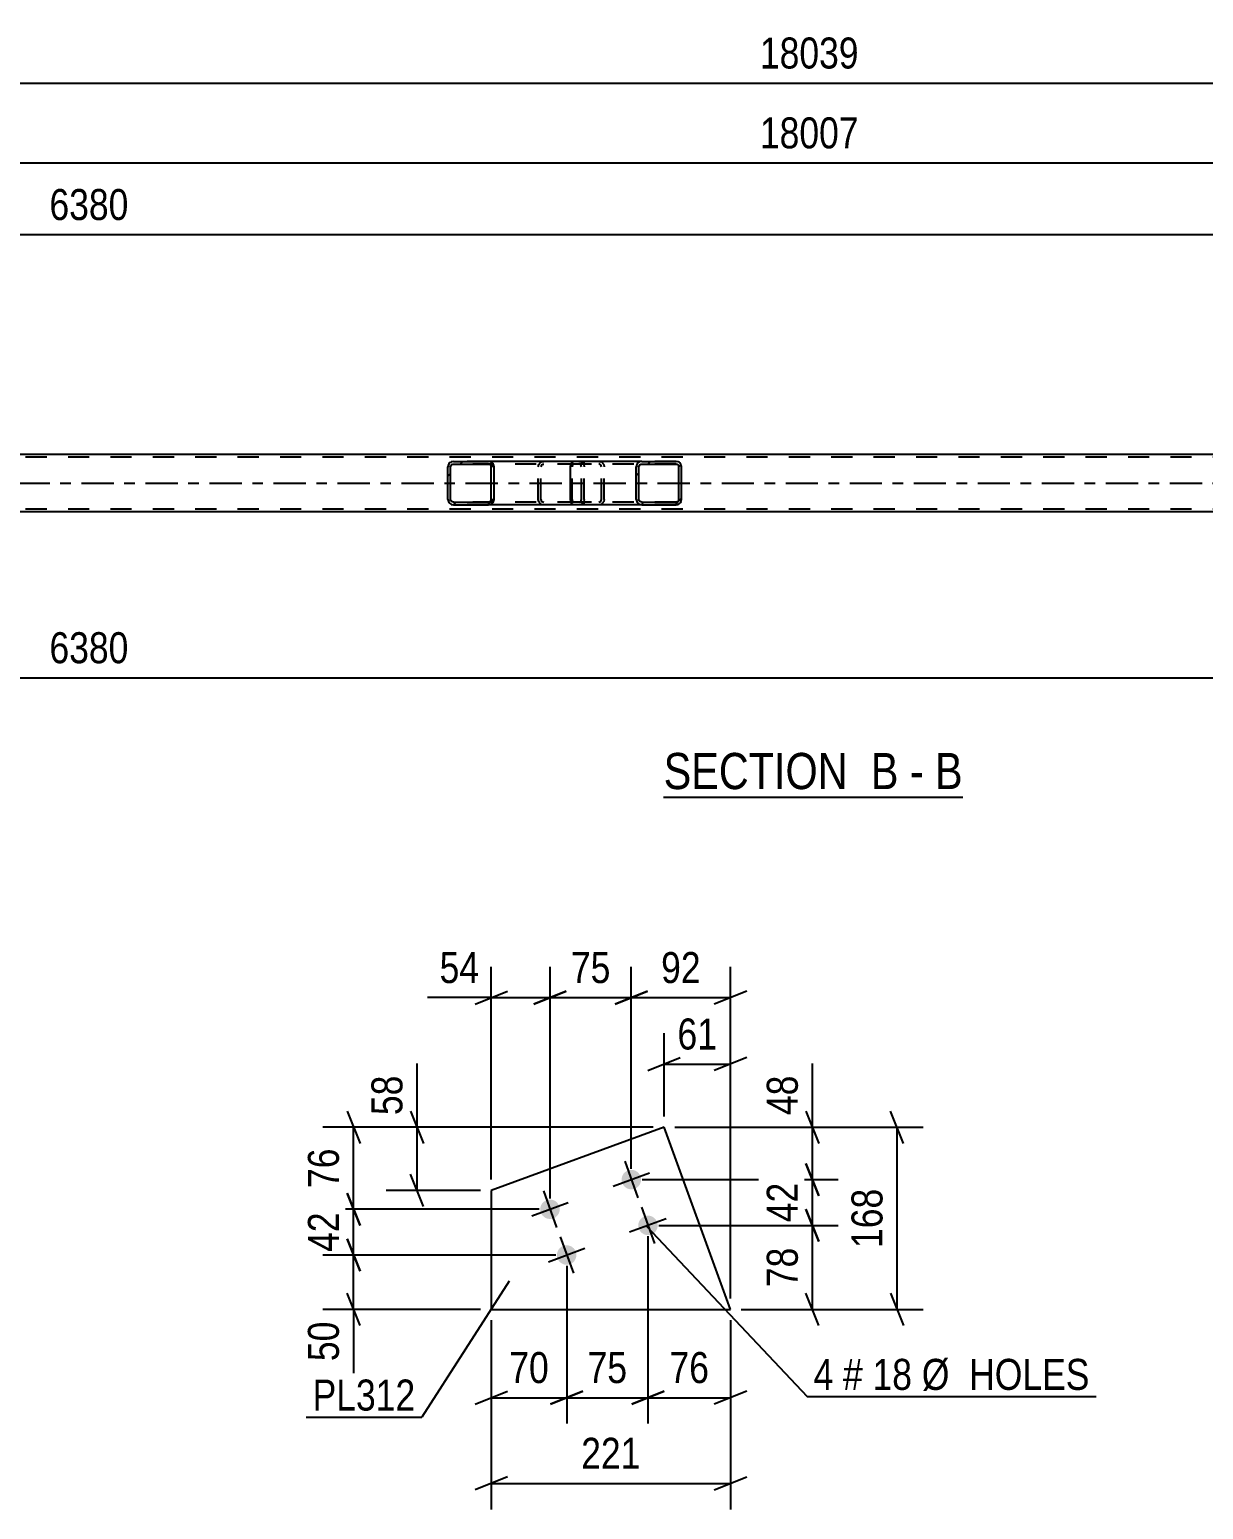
# Model space of a CAD drawing. Header units: millimetres. Extents: x 0 to 841, y 0 to 594.
# Drawn here: x 366.6 to 475.1, y 131.4 to 268.1 of the extents above; entities that cross this region are included whole.
import ezdxf

# ---------------------------------------------------------------- set-up
doc = ezdxf.new("R2010")
doc.units = ezdxf.units.MM
doc.linetypes.add('DXK_LINE_DOT2', pattern=[3.9198, 1.9599, -1.9599])
doc.linetypes.add('DXK_LINE_DOT3', pattern=[5.9187, 2.979, -0.9799, 0.9799, -0.9799])
doc.styles.add('Arial Narrow', font='ARIALN.TTF', dxfattribs={"height": 0.2})

# ---------------------------------------------------------------- blocks, each defined once
blk = doc.blocks.new('Unknown-318887337-12 - 2764')
at = {"color": 6, "linetype": 'Continuous'}
blk.add_line((425.18, 197.17), (452.83, 197.17), dxfattribs=at)
at = {"color": 0, "linetype": 'Continuous'}
for points in [[(443.29, 197.92), (443.29, 201.42), (425.18, 201.42), (425.18, 197.92)], [(446.9, 197.92), (446.9, 201.42), (444.34, 201.42), (444.34, 197.92)], [(449.22, 197.92), (449.22, 201.42), (447.95, 201.42), (447.95, 197.92)], [(452.83, 197.92), (452.83, 201.42), (450.27, 201.42), (450.27, 197.92)]]:
    blk.add_wipeout(points, dxfattribs=at)
at = {"color": 7, "linetype": 'Continuous', "style": 'Arial Narrow'}
for s, p in [('SECTION ', (425.18, 197.92)), ('B', (444.34, 197.92)), ('B', (450.27, 197.92)), ('-', (447.95, 197.92))]:
    blk.add_text(s, height=3.34, dxfattribs=at).set_placement(p)
blk = doc.blocks.new('Part-318887337-12047 - 12046')
at = {"color": 2, "linetype": 'Continuous'}
for p, q in [((425.22, 166.67), (409.25, 160.84)), ((431.36, 149.85), (425.22, 166.67)), ((409.25, 160.84), (409.25, 149.85)), ((409.25, 149.85), (431.36, 149.85))]:
    blk.add_line(p, q, dxfattribs=at)
blk = doc.blocks.new('Bolt-318887337-12048 - 12046')
at = {"linetype": 'Continuous'}
for points in [[(423.04, 162.15, -1), (421.35, 161.53, -1)], [(415.52, 159.41, -1), (413.83, 158.79, -1)], [(424.58, 157.92, -1), (422.89, 157.3, -1)], [(417.06, 155.18, -1), (415.37, 154.56, -1)]]:
    blk.add_hatch(color=1, dxfattribs=at).paths.add_polyline_path(points)
at = {"color": 1, "linetype": 'Continuous'}
for p, q in [((421.58, 163.53), (422.81, 160.15)), ((420.5, 161.22), (423.88, 162.46)), ((414.06, 160.79), (415.29, 157.41)), ((412.99, 158.48), (416.37, 159.71)), ((423.12, 159.3), (424.35, 155.92)), ((422.04, 157), (425.43, 158.23)), ((415.6, 156.56), (416.84, 153.18)), ((414.53, 154.25), (417.91, 155.49))]:
    blk.add_line(p, q, dxfattribs=at)
blk = doc.blocks.new('Part-318887337-2854 - 2764')
at = {"linetype": 'Continuous'}
h = blk.add_hatch(dxfattribs=at)
h.set_pattern_fill('', scale=0.7, style=0, pattern_type=0)
h.set_pattern_definition([(45, (409.4562, 227.8962), (-1.57154, 1.57154), [])])
h.paths.add_polyline_path([(409.5, 227.71), (409.46, 227.9), (409.35, 228.05), (409.18, 228.16), (408.98, 228.19), (405.75, 228.19), (405.55, 228.16), (405.39, 228.05), (405.28, 227.9), (405.24, 227.71), (405.24, 224.67), (405.28, 224.49), (405.39, 224.33), (405.55, 224.23), (405.75, 224.19), (408.98, 224.19), (409.18, 224.23), (409.35, 224.33), (409.46, 224.49), (409.5, 224.67)])
h.paths.add_polyline_path([(409.22, 224.58), (409.16, 224.5), (409.08, 224.45), (408.98, 224.43), (405.75, 224.43), (405.65, 224.45), (405.57, 224.5), (405.51, 224.58), (405.49, 224.67), (405.49, 227.71), (405.51, 227.8), (405.57, 227.88), (405.65, 227.93), (405.75, 227.95), (408.98, 227.95), (409.08, 227.93), (409.16, 227.88), (409.22, 227.8), (409.24, 227.71), (409.24, 224.67)])
at = {"color": 2, "linetype": 'Continuous'}
for p, q in [((405.28, 227.9), (405.24, 227.71)), ((405.24, 224.67), (405.24, 227.71)), ((405.49, 227.71), (405.51, 227.8)), ((405.49, 224.67), (405.49, 227.71)), ((405.51, 227.8), (405.57, 227.88)), ((405.75, 228.19), (405.55, 228.16)), ((405.57, 227.88), (405.65, 227.93)), ((405.65, 227.93), (405.75, 227.95)), ((405.75, 228.19), (408.98, 228.19)), ((405.75, 227.95), (408.98, 227.95)), ((416.85, 228.19), (408.98, 228.19)), ((409.18, 228.16), (408.98, 228.19)), ((408.98, 227.95), (409.08, 227.93)), ((409.08, 227.93), (409.16, 227.88)), ((409.16, 227.88), (409.22, 227.8)), ((409.22, 227.8), (409.24, 227.71)), ((409.24, 224.67), (409.24, 227.71)), ((409.5, 227.71), (409.46, 227.9)), ((409.5, 224.67), (409.5, 227.71)), ((405.24, 224.67), (405.28, 224.49)), ((405.51, 224.58), (405.49, 224.67)), ((405.57, 224.5), (405.51, 224.58)), ((405.65, 224.45), (405.57, 224.5)), ((405.75, 224.43), (405.65, 224.45)), ((405.75, 224.43), (408.98, 224.43)), ((409.08, 224.45), (408.98, 224.43)), ((409.16, 224.5), (409.08, 224.45)), ((409.22, 224.58), (409.16, 224.5)), ((409.24, 224.67), (409.22, 224.58)), ((409.46, 224.49), (409.5, 224.67)), ((405.55, 224.23), (405.75, 224.19)), ((405.75, 224.19), (408.98, 224.19)), ((408.98, 224.19), (409.18, 224.23)), ((416.85, 224.19), (408.98, 224.19))]:
    blk.add_line(p, q, dxfattribs=at)
at = {"color": 7, "linetype": 'DXK_LINE_DOT2'}
for p, q in [((408.98, 228.19), (405.75, 228.19)), ((417.33, 227.95), (405.75, 227.95)), ((413.59, 227.71), (413.63, 227.9)), ((413.59, 224.67), (413.59, 227.71)), ((413.86, 227.8), (413.84, 227.71)), ((413.84, 224.67), (413.84, 227.71)), ((413.92, 227.88), (413.86, 227.8)), ((413.9, 228.16), (414.1, 228.19)), ((413.92, 227.88), (413.94, 227.9)), ((413.94, 227.9), (414, 227.93)), ((414, 227.93), (414.1, 227.95)), ((417.33, 228.19), (416.85, 228.19)), ((417.33, 228.19), (417.53, 228.16)), ((417.43, 227.93), (417.33, 227.95)), ((417.51, 227.88), (417.43, 227.93)), ((417.57, 227.8), (417.51, 227.88)), ((417.59, 227.71), (417.57, 227.8)), ((417.59, 224.67), (417.59, 227.71)), ((417.81, 227.9), (417.84, 227.71)), ((417.84, 224.67), (417.84, 227.71)), ((417.33, 224.43), (405.75, 224.43)), ((413.63, 224.49), (413.59, 224.67)), ((413.84, 224.67), (413.86, 224.58)), ((413.86, 224.58), (413.92, 224.5)), ((413.92, 224.5), (414, 224.45)), ((414, 224.45), (414.1, 224.43)), ((417.33, 224.43), (417.43, 224.45)), ((417.43, 224.45), (417.51, 224.5)), ((417.51, 224.5), (417.57, 224.58)), ((417.57, 224.58), (417.59, 224.67)), ((417.84, 224.67), (417.81, 224.49)), ((408.98, 224.19), (405.75, 224.19)), ((414.1, 224.19), (413.9, 224.23)), ((417.33, 224.19), (416.85, 224.19)), ((417.53, 224.23), (417.33, 224.19))]:
    blk.add_line(p, q, dxfattribs=at)
at = {"color": 2, "linetype": 'Continuous'}
for centre, start, end in [((405.73, 227.69), 110.7584, 155.6801), ((409, 227.69), 24.32, 69.2417), ((405.73, 224.69), 204.32, 249.2417), ((409, 224.69), 290.7584, 335.6801)]:
    blk.add_arc(centre, 0.496, start, end, dxfattribs=at)
at = {"color": 7, "linetype": 'DXK_LINE_DOT2'}
for centre, start, end in [((414.08, 227.69), 110.7584, 155.6801), ((417.35, 227.69), 24.32, 69.2417), ((414.08, 224.69), 204.32, 249.2417), ((417.35, 224.69), 290.7584, 335.6801)]:
    blk.add_arc(centre, 0.496, start, end, dxfattribs=at)
blk = doc.blocks.new('Part-318887337-2993 - 2764')
at = {"color": 2, "linetype": 'Continuous'}
for p, q in [((767.98, 228.83), (99.1, 228.83)), ((498.86, 223.55), (249.65, 223.55))]:
    blk.add_line(p, q, dxfattribs=at)
at = {"color": 7, "linetype": 'DXK_LINE_DOT2'}
for p, q in [((767.98, 228.59), (99.1, 228.59)), ((767.98, 223.79), (99.1, 223.79))]:
    blk.add_line(p, q, dxfattribs=at)
at = {"color": 7, "linetype": 'DXK_LINE_DOT3'}
blk.add_line((99.1, 226.19), (767.98, 226.19), dxfattribs=at)
blk = doc.blocks.new('Part-318887337-2994 - 2764')
at = {"linetype": 'Continuous'}
h = blk.add_hatch(dxfattribs=at)
h.set_pattern_fill('', scale=0.7, style=0, pattern_type=0)
h.set_pattern_definition([(45, (426.801, 227.8962), (-1.57154, 1.57154), [])])
h.paths.add_polyline_path([(426.84, 227.71), (426.8, 227.9), (426.69, 228.05), (426.53, 228.16), (426.34, 228.19), (423.15, 228.19), (422.96, 228.16), (422.8, 228.05), (422.69, 227.9), (422.65, 227.71), (422.65, 224.67), (422.69, 224.49), (422.8, 224.33), (422.96, 224.23), (423.15, 224.19), (426.34, 224.19), (426.53, 224.23), (426.69, 224.33), (426.8, 224.49), (426.84, 224.67)])
h.paths.add_polyline_path([(426.57, 224.58), (426.51, 224.5), (426.43, 224.45), (426.34, 224.43), (423.15, 224.43), (423.06, 224.45), (422.97, 224.5), (422.92, 224.58), (422.9, 224.67), (422.9, 227.71), (422.92, 227.8), (422.97, 227.88), (423.06, 227.93), (423.15, 227.95), (426.34, 227.95), (426.43, 227.93), (426.51, 227.88), (426.57, 227.8), (426.59, 227.71), (426.59, 224.67)])
at = {"color": 2, "linetype": 'Continuous'}
for p, q in [((416.58, 227.71), (416.6, 227.9)), ((416.58, 224.67), (416.58, 227.71)), ((416.6, 227.9), (416.66, 228.05)), ((416.66, 228.05), (416.75, 228.16)), ((416.75, 228.16), (416.85, 228.19)), ((423.15, 228.19), (416.85, 228.19)), ((422.69, 227.9), (422.65, 227.71)), ((422.65, 224.67), (422.65, 227.71)), ((422.9, 227.71), (422.92, 227.8)), ((422.9, 224.67), (422.9, 227.71)), ((422.92, 227.8), (422.97, 227.88)), ((423.15, 228.19), (422.96, 228.16)), ((422.97, 227.88), (423.06, 227.93)), ((423.06, 227.93), (423.15, 227.95)), ((423.15, 228.19), (426.34, 228.19)), ((423.15, 227.95), (426.34, 227.95)), ((426.53, 228.16), (426.34, 228.19)), ((426.34, 227.95), (426.43, 227.93)), ((426.43, 227.93), (426.51, 227.88)), ((426.51, 227.88), (426.57, 227.8)), ((426.57, 227.8), (426.59, 227.71)), ((426.59, 224.67), (426.59, 227.71)), ((426.84, 227.71), (426.8, 227.9)), ((426.84, 224.67), (426.84, 227.71)), ((416.6, 224.49), (416.58, 224.67)), ((416.66, 224.33), (416.6, 224.49)), ((416.75, 224.23), (416.66, 224.33)), ((422.65, 224.67), (422.69, 224.49)), ((422.92, 224.58), (422.9, 224.67)), ((422.97, 224.5), (422.92, 224.58)), ((423.06, 224.45), (422.97, 224.5)), ((423.15, 224.43), (423.06, 224.45)), ((423.15, 224.43), (426.34, 224.43)), ((426.43, 224.45), (426.34, 224.43)), ((426.51, 224.5), (426.43, 224.45)), ((426.57, 224.58), (426.51, 224.5)), ((426.59, 224.67), (426.57, 224.58)), ((426.8, 224.49), (426.84, 224.67)), ((416.85, 224.19), (416.75, 224.23)), ((423.15, 224.19), (416.85, 224.19)), ((422.96, 224.23), (423.15, 224.19)), ((423.15, 224.19), (426.34, 224.19)), ((426.34, 224.19), (426.53, 224.23))]:
    blk.add_line(p, q, dxfattribs=at)
at = {"color": 7, "linetype": 'DXK_LINE_DOT2'}
for p, q in [((416.73, 227.8), (416.72, 227.71)), ((416.72, 224.67), (416.72, 227.71)), ((416.76, 227.88), (416.73, 227.8)), ((416.8, 227.93), (416.76, 227.88)), ((416.85, 227.95), (416.8, 227.93)), ((426.34, 227.95), (416.85, 227.95)), ((417.84, 227.95), (417.84, 228.19)), ((419.19, 228.19), (419.38, 228.16)), ((419.28, 227.93), (419.19, 227.95)), ((419.36, 227.88), (419.28, 227.93)), ((419.42, 227.8), (419.36, 227.88)), ((419.44, 227.71), (419.42, 227.8)), ((419.44, 224.67), (419.44, 227.71)), ((419.65, 227.9), (419.69, 227.71)), ((419.69, 224.67), (419.69, 227.71)), ((426.34, 228.19), (423.15, 228.19)), ((416.72, 224.67), (416.73, 224.58)), ((416.73, 224.58), (416.76, 224.5)), ((416.76, 224.5), (416.8, 224.45)), ((416.8, 224.45), (416.85, 224.43)), ((426.34, 224.43), (416.85, 224.43)), ((417.84, 224.19), (417.84, 224.43)), ((419.19, 224.43), (419.28, 224.45)), ((419.28, 224.45), (419.36, 224.5)), ((419.36, 224.5), (419.42, 224.58)), ((419.42, 224.58), (419.44, 224.67)), ((419.69, 224.67), (419.65, 224.49)), ((419.19, 224.19), (416.85, 224.19)), ((419.38, 224.23), (419.19, 224.19)), ((426.34, 224.19), (423.15, 224.19))]:
    blk.add_line(p, q, dxfattribs=at)
for centre, start, end in [((419.2, 227.7), 23.8494, 68.8059), ((419.2, 224.69), 291.1941, 336.1506)]:
    blk.add_arc(centre, 0.492, start, end, dxfattribs=at)
at = {"color": 2, "linetype": 'Continuous'}
for centre, start, end in [((423.14, 227.7), 111.1941, 156.1506), ((426.35, 227.7), 23.8494, 68.8059), ((423.14, 224.69), 203.8494, 248.8059), ((426.35, 224.69), 291.1941, 336.1506)]:
    blk.add_arc(centre, 0.492, start, end, dxfattribs=at)
blk = doc.blocks.new('StraightDimension-318887337-12064 - 12046')
at = {"color": 7, "linetype": 'Continuous'}
for p, q in [((447.36, 165.17), (446.16, 168.17)), ((426.22, 166.67), (449.16, 166.67)), ((446.76, 149.85), (446.76, 166.67)), ((446.16, 151.35), (447.36, 148.35)), ((432.36, 149.85), (449.16, 149.85))]:
    blk.add_line(p, q, dxfattribs=at)
at = {"color": 0}
blk.add_wipeout([(446.01, 161.6), (441.81, 161.6), (441.81, 154.92), (446.01, 154.92)], dxfattribs=at)
at = {"color": 3, "style": 'Arial Narrow'}
blk.add_text('168', height=2.863, rotation=90.0002, dxfattribs=at).set_placement((445.41, 155.52))
blk = doc.blocks.new('StraightDimension-318887337-12058 - 12046')
at = {"color": 7, "linetype": 'Continuous'}
for p, q in [((402.38, 166.67), (402.38, 172.58)), ((402.38, 166.67), (402.38, 172.58)), ((401.78, 168.17), (402.98, 165.17)), ((424.22, 166.67), (399.53, 166.67)), ((402.38, 160.84), (402.38, 166.67)), ((402.98, 159.34), (401.78, 162.34)), ((408.25, 160.84), (399.53, 160.84))]:
    blk.add_line(p, q, dxfattribs=at)
at = {"color": 0}
blk.add_wipeout([(401.63, 172.05), (397.43, 172.05), (397.43, 167.2), (401.63, 167.2)], dxfattribs=at)
at = {"color": 3, "style": 'Arial Narrow'}
blk.add_text('58', height=2.863, rotation=90.0002, dxfattribs=at).set_placement((401.03, 167.8))
blk = doc.blocks.new('StraightDimension-318887337-12050 - 12046')
at = {"color": 7, "linetype": 'Continuous'}
for p, q in [((425.22, 167.67), (425.22, 175.36)), ((431.36, 150.85), (431.36, 175.36)), ((423.72, 171.91), (426.72, 173.11)), ((425.22, 172.51), (431.36, 172.51)), ((432.86, 173.11), (429.86, 171.91))]:
    blk.add_line(p, q, dxfattribs=at)
at = {"color": 0}
blk.add_wipeout([(430.72, 173.26), (430.72, 177.46), (425.86, 177.46), (425.86, 173.26)], dxfattribs=at)
at = {"color": 3, "style": 'Arial Narrow'}
blk.add_text('61', height=2.863, dxfattribs=at).set_placement((426.46, 173.86))
blk = doc.blocks.new('StraightDimension-318887337-12054 - 12046')
at = {"color": 7, "linetype": 'Continuous'}
for p, q in [((409.25, 148.85), (409.25, 131.37)), ((431.36, 148.85), (431.36, 131.37)), ((410.75, 134.37), (407.75, 133.17)), ((429.86, 133.17), (432.86, 134.37)), ((409.25, 133.77), (431.36, 133.77))]:
    blk.add_line(p, q, dxfattribs=at)
at = {"color": 0}
blk.add_wipeout([(423.65, 134.52), (423.65, 138.72), (416.96, 138.72), (416.96, 134.52)], dxfattribs=at)
at = {"color": 3, "style": 'Arial Narrow'}
blk.add_text('221', height=2.863, dxfattribs=at).set_placement((417.56, 135.12))
blk = doc.blocks.new('StraightDimension-318887337-12068 - 12046')
at = {"color": 7, "linetype": 'Continuous'}
for p, q in [((422.19, 162.84), (422.19, 181.5)), ((431.36, 150.85), (431.36, 181.5)), ((420.69, 178.05), (423.69, 179.25)), ((432.86, 179.25), (429.86, 178.05)), ((422.19, 178.65), (431.36, 178.65))]:
    blk.add_line(p, q, dxfattribs=at)
at = {"color": 0}
blk.add_wipeout([(429.2, 179.4), (429.2, 183.6), (424.35, 183.6), (424.35, 179.4)], dxfattribs=at)
at = {"color": 3, "style": 'Arial Narrow'}
blk.add_text('92', height=2.863, dxfattribs=at).set_placement((424.95, 180))
blk = doc.blocks.new('StraightDimension-318887337-12069 - 12046')
at = {"color": 7, "linetype": 'Continuous'}
for p, q in [((414.68, 160.1), (414.68, 181.5)), ((422.19, 162.84), (422.19, 181.5)), ((413.18, 178.05), (416.18, 179.25)), ((423.69, 179.25), (420.69, 178.05)), ((414.68, 178.65), (422.19, 178.65))]:
    blk.add_line(p, q, dxfattribs=at)
at = {"color": 0}
blk.add_wipeout([(420.86, 179.4), (420.86, 183.6), (416.01, 183.6), (416.01, 179.4)], dxfattribs=at)
at = {"color": 3, "style": 'Arial Narrow'}
blk.add_text('75', height=2.863, dxfattribs=at).set_placement((416.61, 180))
blk = doc.blocks.new('StraightDimension-318887337-12070 - 12046')
at = {"color": 7, "linetype": 'Continuous'}
for p, q in [((409.25, 161.84), (409.25, 181.5)), ((414.68, 160.1), (414.68, 181.5)), ((407.75, 178.05), (410.75, 179.25)), ((416.18, 179.25), (413.18, 178.05)), ((409.25, 178.65), (403.34, 178.65)), ((409.25, 178.65), (403.34, 178.65)), ((409.25, 178.65), (414.68, 178.65))]:
    blk.add_line(p, q, dxfattribs=at)
at = {"color": 0}
blk.add_wipeout([(408.72, 179.4), (408.72, 183.6), (403.87, 183.6), (403.87, 179.4)], dxfattribs=at)
at = {"color": 3, "style": 'Arial Narrow'}
blk.add_text('54', height=2.863, dxfattribs=at).set_placement((404.47, 180))
blk = doc.blocks.new('StraightDimension-318887337-12088 - 12046')
at = {"color": 7, "linetype": 'Continuous'}
for p, q in [((395.91, 168.17), (397.11, 165.17)), ((424.22, 166.67), (393.66, 166.67)), ((396.51, 159.1), (396.51, 166.67)), ((397.11, 157.6), (395.91, 160.6)), ((413.68, 159.1), (393.66, 159.1))]:
    blk.add_line(p, q, dxfattribs=at)
at = {"color": 0}
blk.add_wipeout([(395.76, 165.31), (391.56, 165.31), (391.56, 160.46), (395.76, 160.46)], dxfattribs=at)
at = {"color": 3, "style": 'Arial Narrow'}
blk.add_text('76', height=2.863, rotation=90.0002, dxfattribs=at).set_placement((395.16, 161.06))
blk = doc.blocks.new('StraightDimension-318887337-12089 - 12046')
at = {"color": 7, "linetype": 'Continuous'}
for p, q in [((395.91, 160.6), (397.11, 157.6)), ((413.68, 159.1), (393.66, 159.1)), ((396.51, 154.87), (396.51, 159.1)), ((397.11, 153.37), (395.91, 156.37)), ((415.22, 154.87), (393.66, 154.87))]:
    blk.add_line(p, q, dxfattribs=at)
at = {"color": 0}
blk.add_wipeout([(395.76, 159.41), (391.56, 159.41), (391.56, 154.56), (395.76, 154.56)], dxfattribs=at)
at = {"color": 3, "style": 'Arial Narrow'}
blk.add_text('42', height=2.863, rotation=90.0002, dxfattribs=at).set_placement((395.16, 155.16))
blk = doc.blocks.new('StraightDimension-318887337-12090 - 12046')
at = {"color": 7, "linetype": 'Continuous'}
for p, q in [((395.91, 156.37), (397.11, 153.37)), ((415.22, 154.87), (393.66, 154.87)), ((396.51, 149.85), (396.51, 154.87)), ((397.11, 148.35), (395.91, 151.35)), ((408.25, 149.85), (393.66, 149.85)), ((396.51, 149.85), (396.51, 143.95)), ((396.51, 149.85), (396.51, 143.95))]:
    blk.add_line(p, q, dxfattribs=at)
at = {"color": 0}
blk.add_wipeout([(395.76, 149.33), (391.56, 149.33), (391.56, 144.47), (395.76, 144.47)], dxfattribs=at)
at = {"color": 3, "style": 'Arial Narrow'}
blk.add_text('50', height=2.863, rotation=90.0002, dxfattribs=at).set_placement((395.16, 145.07))
blk = doc.blocks.new('StraightDimension-318887337-16142 - 12046')
at = {"color": 7, "linetype": 'Continuous'}
for p, q in [((423.73, 156.61), (423.73, 139.29)), ((431.36, 148.85), (431.36, 139.29)), ((422.23, 141.09), (425.23, 142.29)), ((432.86, 142.29), (429.86, 141.09)), ((423.73, 141.69), (431.36, 141.69))]:
    blk.add_line(p, q, dxfattribs=at)
at = {"color": 0}
blk.add_wipeout([(429.97, 142.44), (429.97, 146.64), (425.12, 146.64), (425.12, 142.44)], dxfattribs=at)
at = {"color": 3, "style": 'Arial Narrow'}
blk.add_text('76', height=2.863, dxfattribs=at).set_placement((425.72, 143.04))
blk = doc.blocks.new('StraightDimension-318887337-16143 - 12046')
at = {"color": 7, "linetype": 'Continuous'}
for p, q in [((423.73, 156.61), (423.73, 139.29)), ((416.22, 153.87), (416.22, 139.29)), ((414.72, 141.09), (417.72, 142.29)), ((425.23, 142.29), (422.23, 141.09)), ((416.22, 141.69), (423.73, 141.69))]:
    blk.add_line(p, q, dxfattribs=at)
at = {"color": 0}
blk.add_wipeout([(422.41, 142.44), (422.41, 146.64), (417.55, 146.64), (417.55, 142.44)], dxfattribs=at)
at = {"color": 3, "style": 'Arial Narrow'}
blk.add_text('75', height=2.863, dxfattribs=at).set_placement((418.15, 143.04))
blk = doc.blocks.new('StraightDimension-318887337-16144 - 12046')
at = {"color": 7, "linetype": 'Continuous'}
for p, q in [((416.22, 153.87), (416.22, 139.29)), ((409.25, 148.85), (409.25, 139.29)), ((407.75, 141.09), (410.75, 142.29)), ((417.72, 142.29), (414.72, 141.09)), ((409.25, 141.69), (416.22, 141.69))]:
    blk.add_line(p, q, dxfattribs=at)
at = {"color": 0}
blk.add_wipeout([(415.16, 142.44), (415.16, 146.64), (410.31, 146.64), (410.31, 142.44)], dxfattribs=at)
at = {"color": 3, "style": 'Arial Narrow'}
blk.add_text('70', height=2.863, dxfattribs=at).set_placement((410.91, 143.04))
blk = doc.blocks.new('StraightDimension-318887337-16163 - 12046')
at = {"color": 7, "linetype": 'Continuous'}
for p, q in [((438.93, 166.67), (438.93, 172.58)), ((438.93, 166.67), (438.93, 172.58)), ((438.33, 168.17), (439.53, 165.17)), ((426.22, 166.67), (441.33, 166.67)), ((438.93, 161.84), (438.93, 166.67)), ((439.53, 160.34), (438.33, 163.34)), ((423.19, 161.84), (441.33, 161.84))]:
    blk.add_line(p, q, dxfattribs=at)
at = {"color": 0}
blk.add_wipeout([(438.18, 172.05), (433.98, 172.05), (433.98, 167.2), (438.18, 167.2)], dxfattribs=at)
at = {"color": 3, "style": 'Arial Narrow'}
blk.add_text('48', height=2.863, rotation=90.0002, dxfattribs=at).set_placement((437.58, 167.8))
blk = doc.blocks.new('StraightDimension-318887337-16164 - 12046')
at = {"color": 7, "linetype": 'Continuous'}
for p, q in [((438.33, 163.34), (439.53, 160.34)), ((423.19, 161.84), (441.33, 161.84)), ((438.93, 157.61), (438.93, 161.84)), ((439.53, 156.11), (438.33, 159.11)), ((424.73, 157.61), (441.33, 157.61))]:
    blk.add_line(p, q, dxfattribs=at)
at = {"color": 0}
blk.add_wipeout([(438.18, 162.15), (433.98, 162.15), (433.98, 157.3), (438.18, 157.3)], dxfattribs=at)
at = {"color": 3, "style": 'Arial Narrow'}
blk.add_text('42', height=2.863, rotation=90.0002, dxfattribs=at).set_placement((437.58, 157.9))
blk = doc.blocks.new('StraightDimension-318887337-16165 - 12046')
at = {"color": 7, "linetype": 'Continuous'}
for p, q in [((438.33, 159.11), (439.53, 156.11)), ((424.73, 157.61), (441.33, 157.61)), ((438.93, 149.85), (438.93, 157.61)), ((439.53, 148.35), (438.33, 151.35)), ((432.36, 149.85), (441.33, 149.85))]:
    blk.add_line(p, q, dxfattribs=at)
at = {"color": 0}
blk.add_wipeout([(438.18, 156.16), (433.98, 156.16), (433.98, 151.3), (438.18, 151.3)], dxfattribs=at)
at = {"color": 3, "style": 'Arial Narrow'}
blk.add_text('78', height=2.863, rotation=90.0002, dxfattribs=at).set_placement((437.58, 151.9))
blk = doc.blocks.new('StraightDimension-318887337-3080 - 2764')
at = {"color": 7, "linetype": 'Continuous'}
for p, q in [((244.45, 214.16), (244.45, 199.59)), ((499.66, 214.16), (499.66, 197.76)), ((245.95, 208.8), (242.95, 207.6)), ((244.45, 208.2), (499.66, 208.2)), ((498.16, 207.6), (501.16, 208.8))]:
    blk.add_line(p, q, dxfattribs=at)
at = {"color": 0}
blk.add_wipeout([(376.31, 208.95), (376.31, 213.15), (367.8, 213.15), (367.8, 208.95)], dxfattribs=at)
at = {"color": 3, "style": 'Arial Narrow'}
blk.add_text('6380', height=2.863, dxfattribs=at).set_placement((368.4, 209.55))
at = {"color": 0, "linetype": 'Continuous'}
blk.add_wipeout([(499.06, 207.5), (494.86, 207.5), (494.86, 197.16), (499.06, 197.16)], dxfattribs=at)
at = {"color": 3, "linetype": 'Continuous', "style": 'Arial Narrow'}
blk.add_text('10014', height=2.863, rotation=90.0002, dxfattribs=at).set_placement((498.46, 197.76))
blk = doc.blocks.new('StraightDimension-318887337-3199 - 2764')
at = {"color": 7, "linetype": 'Continuous'}
for p, q in [((244.45, 238.24), (244.45, 252)), ((499.66, 238.24), (499.66, 252)), ((245.95, 249.75), (242.95, 248.55)), ((244.45, 249.15), (499.66, 249.15)), ((498.16, 248.55), (501.16, 249.75))]:
    blk.add_line(p, q, dxfattribs=at)
at = {"color": 0}
blk.add_wipeout([(376.31, 249.9), (376.31, 254.1), (367.8, 254.1), (367.8, 249.9)], dxfattribs=at)
at = {"color": 3, "style": 'Arial Narrow'}
blk.add_text('6380', height=2.863, dxfattribs=at).set_placement((368.4, 250.5))
blk = doc.blocks.new('StraightDimension-318887337-3214 - 2764')
at = {"color": 7, "linetype": 'Continuous'}
blk.add_line((98.46, 263.15), (778.84, 263.15), dxfattribs=at)
at = {"color": 0}
blk.add_wipeout([(443.82, 263.9), (443.82, 268.1), (433.48, 268.1), (433.48, 263.9)], dxfattribs=at)
at = {"color": 3, "style": 'Arial Narrow'}
blk.add_text('18039', height=2.863, dxfattribs=at).set_placement((434.08, 264.5))
blk = doc.blocks.new('StraightDimension-318887337-7558 - 2764')
at = {"color": 7, "linetype": 'Continuous'}
blk.add_line((99.1, 255.77), (778.2, 255.77), dxfattribs=at)
at = {"color": 0}
blk.add_wipeout([(443.82, 256.52), (443.82, 260.72), (433.48, 260.72), (433.48, 256.52)], dxfattribs=at)
at = {"color": 3, "style": 'Arial Narrow'}
blk.add_text('18007', height=2.863, dxfattribs=at).set_placement((434.08, 257.12))
blk = doc.blocks.new('Mark-318887337-16191 - 12046')
at = {"color": 0}
blk.add_wipeout([(402.24, 140.5), (402.24, 143.5), (392.73, 143.5), (392.73, 140.5)], dxfattribs=at)
blk.add_wipeout([(402.24, 140.5), (402.24, 143.5), (392.73, 143.5), (392.73, 140.5)], dxfattribs=at)
at = {"color": 30, "linetype": 'Continuous'}
for p in [(410.9, 152.45), (392.13, 139.9)]:
    blk.add_line(p, (402.84, 139.9), dxfattribs=at)
at = {"color": 3, "style": 'Arial Narrow'}
blk.add_text('PL312', height=2.863, dxfattribs=at).set_placement((392.73, 140.5))
blk = doc.blocks.new('Mark-318887337-16185 - 12046')
at = {"color": 0}
for points in [[(440.86, 142.41), (440.86, 145.41), (439.04, 145.41), (439.04, 142.41)], [(443.59, 142.41), (443.59, 145.41), (441.76, 145.41), (441.76, 142.41)], [(448.15, 142.41), (448.15, 145.41), (444.49, 145.41), (444.49, 142.41)], [(464.58, 142.41), (464.58, 145.41), (449.05, 145.41), (449.05, 142.41)]]:
    blk.add_wipeout(points, dxfattribs=at)
for points in [[(440.86, 142.41), (440.86, 145.41), (439.04, 145.41), (439.04, 142.41)], [(443.59, 142.41), (443.59, 145.41), (441.76, 145.41), (441.76, 142.41)], [(448.15, 142.41), (448.15, 145.41), (444.49, 145.41), (444.49, 142.41)], [(464.58, 142.41), (464.58, 145.41), (449.05, 145.41), (449.05, 142.41)]]:
    blk.add_wipeout(points, dxfattribs=at)
at = {"color": 7, "linetype": 'Continuous'}
for p, q in [((423.59, 157.54), (438.44, 141.81)), ((438.44, 141.81), (465.18, 141.81))]:
    blk.add_line(p, q, dxfattribs=at)
at = {"color": 3, "style": 'Arial Narrow'}
for s, height, p in [('4', 2.86, (439.04, 142.41)), ('#', 2.86, (441.76, 142.41)), ('18', 2.863, (444.49, 142.41)), ('Ø  HOLES', 2.863, (449.05, 142.41))]:
    blk.add_text(s, height=height, dxfattribs=at).set_placement(p)

msp = doc.modelspace()

# ---------------------------------------------------------------- block references
for name in ['StraightDimension-318887337-3199 - 2764', 'Part-318887337-2993 - 2764', 'Part-318887337-2854 - 2764', 'Part-318887337-2994 - 2764', 'Unknown-318887337-12 - 2764', 'Part-318887337-12047 - 12046', 'Bolt-318887337-12048 - 12046']:
    msp.add_blockref(name, (0, 0))

# ---------------------------------------------------------------- next in the draw order: block references
for name in ['StraightDimension-318887337-3214 - 2764', 'StraightDimension-318887337-3080 - 2764', 'StraightDimension-318887337-12058 - 12046', 'StraightDimension-318887337-12064 - 12046']:
    msp.add_blockref(name, (0, 0))

# ---------------------------------------------------------------- next in the draw order: block references
for name in ['StraightDimension-318887337-7558 - 2764', 'StraightDimension-318887337-12050 - 12046', 'StraightDimension-318887337-12054 - 12046']:
    msp.add_blockref(name, (0, 0))

# ---------------------------------------------------------------- next in the draw order: block references
msp.add_blockref('StraightDimension-318887337-12068 - 12046', (0, 0))

# ---------------------------------------------------------------- next in the draw order: block references
for name in ['StraightDimension-318887337-12069 - 12046', 'StraightDimension-318887337-16142 - 12046']:
    msp.add_blockref(name, (0, 0))

# ---------------------------------------------------------------- next in the draw order: block references
msp.add_blockref('StraightDimension-318887337-12070 - 12046', (0, 0))

# ---------------------------------------------------------------- next in the draw order: block references
msp.add_blockref('StraightDimension-318887337-12088 - 12046', (0, 0))

# ---------------------------------------------------------------- next in the draw order: block references
for name in ['StraightDimension-318887337-16163 - 12046', 'StraightDimension-318887337-12089 - 12046']:
    msp.add_blockref(name, (0, 0))

# ---------------------------------------------------------------- next in the draw order: block references
msp.add_blockref('StraightDimension-318887337-12090 - 12046', (0, 0))

# ---------------------------------------------------------------- next in the draw order: block references
msp.add_blockref('StraightDimension-318887337-16143 - 12046', (0, 0))

# ---------------------------------------------------------------- next in the draw order: block references
for name in ['StraightDimension-318887337-16164 - 12046', 'StraightDimension-318887337-16144 - 12046']:
    msp.add_blockref(name, (0, 0))

# ---------------------------------------------------------------- next in the draw order: block references
for name in ['StraightDimension-318887337-16165 - 12046', 'Mark-318887337-16191 - 12046']:
    msp.add_blockref(name, (0, 0))

# ---------------------------------------------------------------- next in the draw order: block references
msp.add_blockref('Mark-318887337-16185 - 12046', (0, 0))

doc.saveas('drawing.dxf')
